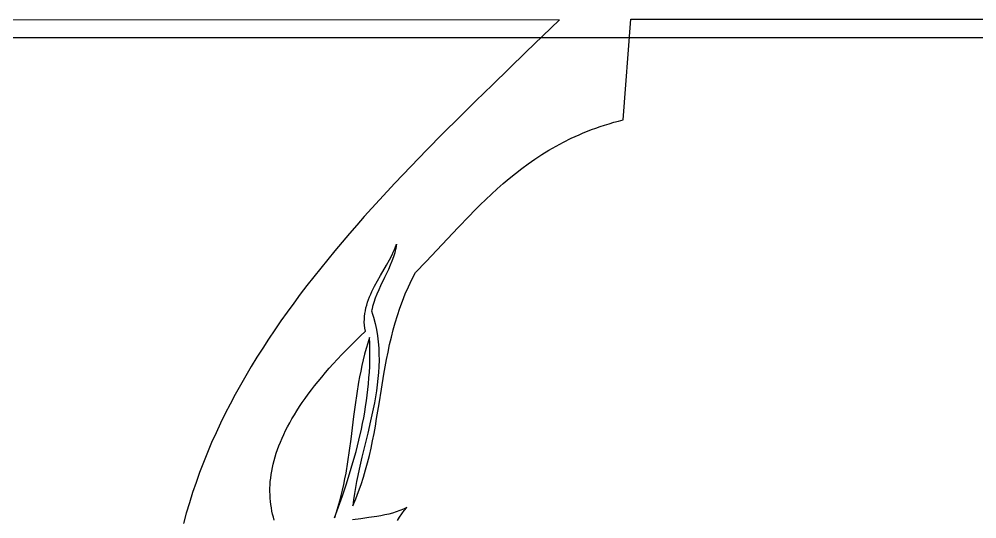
# Model space of a CAD drawing. Header units: metres. Extents: x 0 to 50, y 0 to 50.4.
# Drawn here: x 16.76 to 36.52, y 40.08 to 50.39 of the extents above; entities that cross this region are included whole.
import ezdxf

# ---------------------------------------------------------------- set-up
doc = ezdxf.new("R2010")
doc.units = ezdxf.units.M

msp = doc.modelspace()

# ---------------------------------------------------------------- linework, layer by layer
for points in [[(3.959438, 50.388209), (27.90704, 50.371967), (27.90704, 50.371967), (27.215647, 49.704775), (26.525477, 49.03674), (26.182456, 48.70176), (25.841666, 48.365793), (25.503751, 48.028579), (25.169352, 47.68986), (24.839112, 47.349377), (24.513672, 47.006871), (24.193674, 46.662082), (24.035917, 46.488752), (23.879761, 46.314753), (23.725287, 46.140055), (23.572575, 45.964624), (23.421706, 45.788428), (23.272758, 45.611436), (23.125814, 45.433614), (22.980953, 45.25493), (22.838254, 45.075351), (22.6978, 44.894847), (22.559669, 44.713383), (22.423943, 44.530928), (22.2907, 44.347449), (22.160023, 44.162915), (22.03199, 43.977291), (21.906682, 43.790547), (21.78418, 43.60265), (21.664564, 43.413568), (21.547913, 43.223267), (21.434309, 43.031716), (21.323831, 42.838883), (21.21656, 42.644734), (21.112576, 42.449238), (21.011959, 42.252363), (20.91479, 42.054075), (20.821148, 41.854343), (20.731115, 41.653134), (20.64477, 41.450415), (20.562194, 41.246155), (20.483466, 41.040322), (20.408668, 40.832881), (20.337879, 40.623803), (20.271179, 40.413053), (20.20865, 40.200599), (20.150371, 39.98641)], [(22.024035, 40.051619), (22.005835, 40.115046), (21.98962, 40.179039), (21.975412, 40.243607), (21.963235, 40.308754), (21.953114, 40.374488), (21.945071, 40.440817), (21.939131, 40.507746), (21.935317, 40.575282), (21.933653, 40.643433), (21.934163, 40.712205), (21.93687, 40.781604), (21.941798, 40.851638), (21.948972, 40.922314), (21.958413, 40.993638), (21.970147, 41.065617), (21.984197, 41.138258), (22.000586, 41.211567), (22.019339, 41.285552), (22.040479, 41.360219), (22.06403, 41.435576), (22.090015, 41.511628), (22.118459, 41.588382), (22.149384, 41.665846), (22.182815, 41.744027), (22.218775, 41.82293), (22.257289, 41.902563), (22.298379, 41.982933), (22.34207, 42.064046), (22.388385, 42.14591), (22.437348, 42.22853), (22.488982, 42.311915), (22.543312, 42.39607), (22.600361, 42.481002), (22.660153, 42.566719), (22.722711, 42.653226), (22.78806, 42.740532), (22.856222, 42.828642), (22.927222, 42.917563), (23.001083, 43.007303), (23.07783, 43.097868), (23.157485, 43.189264), (23.240072, 43.281499), (23.325616, 43.37458), (23.41414, 43.468513), (23.505667, 43.563304), (23.600222, 43.658962), (23.697827, 43.755492), (23.798508, 43.852902), (23.902287, 43.951198), (23.902287, 43.951198), (23.89125, 44.014069), (23.884214, 44.076127), (23.880978, 44.137411), (23.881343, 44.197959), (23.885109, 44.257809), (23.892078, 44.317), (23.902051, 44.375569), (23.914827, 44.433556), (23.930207, 44.490997), (23.947993, 44.547932), (23.967984, 44.604399), (23.989982, 44.660435), (24.013787, 44.71608), (24.0392, 44.771372), (24.094052, 44.881047), (24.152943, 44.989767), (24.214278, 45.097839), (24.337905, 45.31326), (24.397006, 45.421222), (24.452173, 45.529759), (24.477783, 45.584339), (24.501812, 45.639178), (24.52406, 45.694313), (24.544327, 45.749784), (24.544327, 45.749784), (24.537709, 45.70481), (24.529436, 45.660166), (24.519611, 45.615831), (24.50834, 45.571784), (24.481882, 45.48447), (24.450901, 45.398059), (24.416238, 45.312383), (24.378734, 45.227276), (24.298567, 45.058101), (24.217125, 44.889201), (24.178028, 44.804437), (24.141134, 44.719243), (24.107285, 44.63345), (24.07732, 44.546893), (24.052082, 44.459404), (24.041497, 44.415259), (24.032409, 44.370818), (24.032409, 44.370818), (24.052736, 44.306395), (24.071437, 44.24208), (24.104112, 44.113764), (24.13074, 43.985847), (24.151625, 43.858307), (24.167073, 43.731122), (24.177388, 43.604271), (24.182875, 43.477731), (24.18384, 43.351481), (24.180587, 43.225499), (24.173422, 43.099763), (24.162649, 42.974251), (24.148572, 42.848941), (24.131498, 42.723811), (24.111731, 42.598839), (24.089577, 42.474004), (24.065339, 42.349284), (24.039323, 42.224656), (24.011834, 42.100099), (23.953657, 41.85111), (23.833045, 41.353019), (23.775489, 41.103566), (23.748466, 40.978662), (23.72302, 40.853609), (23.699455, 40.728386), (23.678077, 40.602972), (23.65919, 40.477344), (23.643099, 40.35148), (23.643099, 40.35148), (23.705555, 40.497369), (23.762883, 40.644165), (23.815454, 40.791806), (23.863637, 40.940231), (23.907803, 41.089375), (23.948323, 41.239179), (23.985567, 41.389577), (24.019906, 41.54051), (24.05171, 41.691913), (24.08135, 41.843724), (24.109195, 41.995882), (24.135617, 42.148324), (24.185672, 42.453809), (24.234478, 42.75968), (24.284999, 43.065438), (24.311829, 43.218118), (24.340199, 43.370583), (24.370479, 43.522771), (24.403041, 43.674618), (24.438254, 43.826062), (24.476488, 43.977041), (24.518116, 44.127493), (24.563506, 44.277355), (24.613029, 44.426565), (24.667057, 44.57506), (24.725958, 44.722778), (24.790104, 44.869657), (24.859865, 45.015633), (24.935612, 45.160646), (24.935612, 45.160646), (25.15944, 45.391551), (25.38003, 45.625175), (25.599329, 45.859965), (25.819285, 46.094369), (26.041845, 46.326837), (26.15471, 46.441859), (26.268957, 46.555816), (26.384828, 46.668512), (26.502567, 46.779755), (26.622418, 46.889349), (26.744624, 46.997102), (26.869428, 47.102819), (26.997074, 47.206305), (27.127805, 47.307369), (27.261865, 47.405814), (27.399497, 47.501448), (27.540944, 47.594076), (27.68645, 47.683505), (27.836258, 47.76954), (27.990612, 47.851988), (28.149755, 47.930654), (28.313931, 48.005346), (28.397982, 48.04114), (28.483383, 48.075867), (28.570163, 48.109504), (28.658354, 48.142026), (28.747985, 48.173408), (28.839087, 48.203627), (28.931691, 48.232658), (29.025827, 48.260477), (29.121526, 48.28706), (29.218817, 48.312382), (29.376283, 50.388209), (48.687332, 50.388209)], [(47, 50), (3, 50)], [(23.262639, 40.101149), (23.262639, 40.101149), (23.346734, 40.328331), (23.427535, 40.55597), (23.504647, 40.784118), (23.577672, 41.012833), (23.646212, 41.242167), (23.709871, 41.472178), (23.76825, 41.702919), (23.820953, 41.934445), (23.845051, 42.050521), (23.867582, 42.166813), (23.888494, 42.283328), (23.907739, 42.400075), (23.925268, 42.517059), (23.941029, 42.634288), (23.954974, 42.751768), (23.967053, 42.869507), (23.977216, 42.98751), (23.985414, 43.105785), (23.991596, 43.22434), (23.995714, 43.34318), (23.997718, 43.462312), (23.997557, 43.581744), (23.995183, 43.701483), (23.990545, 43.821535), (23.990545, 43.821535), (23.953329, 43.707275), (23.918971, 43.592619), (23.887279, 43.477595), (23.858061, 43.362229), (23.831125, 43.246546), (23.806277, 43.130575), (23.783325, 43.014341), (23.762076, 42.897872), (23.72392, 42.664332), (23.690267, 42.43017), (23.659579, 42.195597), (23.630315, 41.960827), (23.600934, 41.726073), (23.569897, 41.491548), (23.535663, 41.257466), (23.496692, 41.024039), (23.474949, 40.907638), (23.451445, 40.791481), (23.425986, 40.675594), (23.39838, 40.560004), (23.368435, 40.444738), (23.335958, 40.329823), (23.300757, 40.215284), (23.262639, 40.101149)], [(24.757213, 40.315992), (24.757213, 40.315992), (24.687016, 40.282212), (24.614486, 40.252204), (24.539838, 40.225627), (24.463283, 40.20214), (24.385035, 40.181403), (24.305308, 40.163073), (24.224313, 40.14681), (24.142264, 40.132273), (23.975856, 40.107013), (23.807788, 40.084563), (23.639764, 40.062195)], [(24.568013, 40.050876), (24.60965, 40.118208), (24.654932, 40.184863), (24.704054, 40.250804), (24.757213, 40.315992)]]:
    msp.add_lwpolyline(points)

doc.saveas('drawing.dxf')
